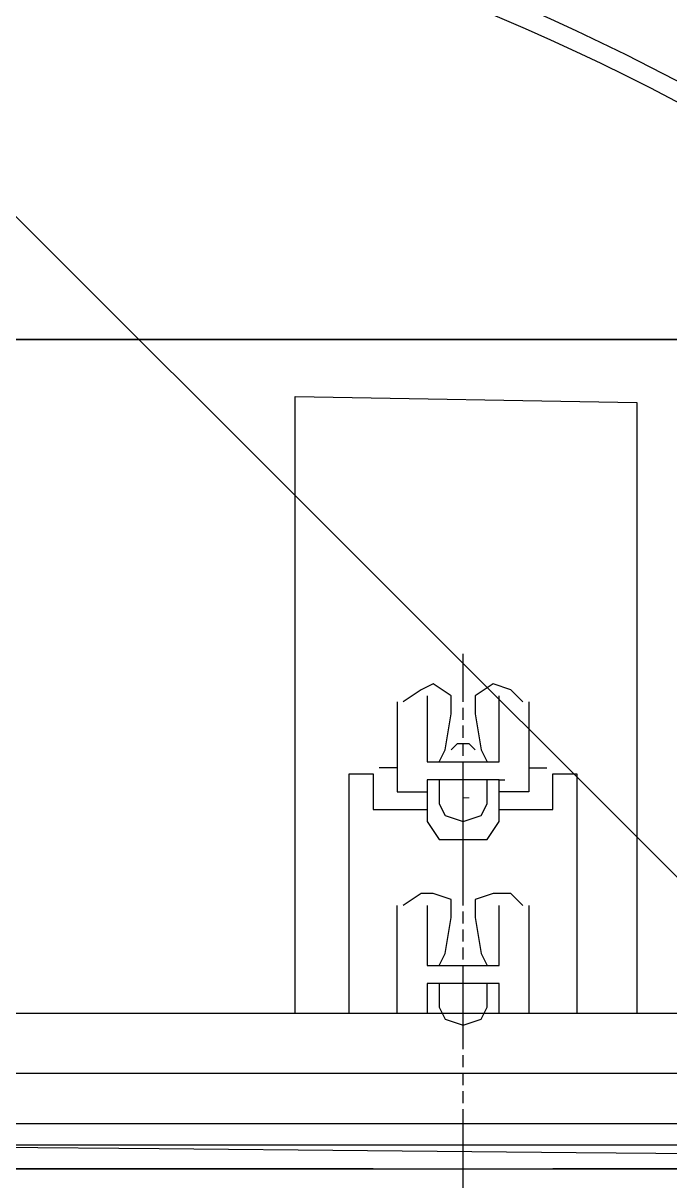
# Model space of a CAD drawing. Header units: millimetres. Extents: x -45 to 90, y -17 to 16.
# Drawn here: x 3.565 to 4.059, y 0.706 to 1.592 of the extents above; entities that cross this region are included whole.
import ezdxf

# ---------------------------------------------------------------- set-up
doc = ezdxf.new("R2010")
doc.units = ezdxf.units.MM
doc.header["$PDMODE"] = 3
doc.layers.add('PDF_Geometry', color=7, linetype='Continuous')

msp = doc.modelspace()

# ---------------------------------------------------------------- linework, layer by layer
at = {"color": 5}
msp.add_line((0, 1.35), (53.43249, 1.35), dxfattribs=at)
at = {"color": 2}
msp.add_line((0, 0.75), (53.43249, 0.75), dxfattribs=at)
at = {"color": 6}
msp.add_lwpolyline([(-0.00207, -1.34988), (23.64002, -1.95), (23.72089, 1.35), (0.00017, 1.35012)], close=True, dxfattribs=at)
at = {"color": 4}
for centre in [(3.24783, 0), (3.24778, -0.01594)]:
    msp.add_circle(centre, 1.75, dxfattribs=at)
at = {"color": 2}
msp.add_arc((-0.82991, -500.05754), 500.80823, 85.2352723, 89.9049106, dxfattribs=at)
at = {"color": 4}
msp.add_point((3.25311, 1.74999), dxfattribs=at)
at = {"layer": 'PDF_Geometry', "lineweight": 25}
for points in [[(3.77273, 0.83431), (3.77273, 1.30647), (4.03402, 1.30189), (4.03402, 0.83431)], [(3.90109, 1.07268), (3.90109, 1.08185), (3.90109, 1.08644), (3.90109, 1.0956), (3.90109, 1.10019), (3.90109, 1.10936)], [(3.88275, 1.02684), (3.88733, 1.03601), (3.89192, 1.06352), (3.89192, 1.07727), (3.87816, 1.08644), (3.869, 1.08185), (3.85524, 1.07268)], [(3.94693, 1.07268), (3.93776, 1.08185), (3.92401, 1.08644), (3.91025, 1.07727), (3.91025, 1.06352), (3.91484, 1.03601), (3.91942, 1.02684)], [(3.85066, 1.07268), (3.85066, 1.02226), (3.83691, 1.02226)], [(3.87358, 1.07727), (3.87358, 1.02684), (3.92859, 1.02684), (3.92859, 1.07727)], [(3.95151, 1.07268), (3.95151, 1.02226), (3.96526, 1.02226)], [(3.90109, 1.05893), (3.90109, 1.0681)], [(3.90109, 1.04518), (3.90109, 1.05454)], [(3.91025, 1.03601), (3.90567, 1.0406), (3.8965, 1.0406), (3.89192, 1.03601)], [(3.90109, 1.03143), (3.90109, 1.0406)], [(3.85066, 1.02226), (3.85066, 1.00392), (3.87358, 1.00392)], [(3.90109, 0.91682), (3.90109, 0.93058), (3.90109, 0.94433), (3.90109, 0.95808), (3.90109, 0.97183), (3.90109, 0.98559), (3.90109, 0.99934), (3.90109, 1.01309), (3.90109, 1.02684)], [(3.95151, 1.02226), (3.95151, 1.00392), (3.92859, 1.00392)], [(3.81399, 0.83431), (3.81399, 1.01767), (3.83232, 1.01767), (3.83232, 0.99017), (3.87358, 0.99017)], [(3.92859, 1.01309), (3.87358, 1.01309), (3.87358, 0.981), (3.88275, 0.96725), (3.91942, 0.96725), (3.92859, 0.981), (3.92859, 1.01309), (3.93317, 1.01309)], [(3.88275, 1.01309), (3.88275, 0.99475), (3.88733, 0.98559), (3.90109, 0.981), (3.91484, 0.98559), (3.91942, 0.99475), (3.91942, 1.01309)], [(3.92859, 0.99017), (3.96985, 0.99017), (3.96985, 1.01767), (3.98818, 1.01767), (3.98818, 0.83431)], [(3.88275, 0.87098), (3.88733, 0.88015), (3.89192, 0.90766), (3.89192, 0.92141), (3.87816, 0.92599), (3.869, 0.92599), (3.85524, 0.91682)], [(3.94693, 0.91682), (3.93776, 0.92599), (3.92401, 0.92599), (3.91025, 0.92141), (3.91025, 0.90766), (3.91484, 0.88015), (3.91942, 0.87098)], [(3.85066, 0.83431), (3.85066, 0.91682)], [(3.87358, 0.91682), (3.87358, 0.87098), (3.92859, 0.87098), (3.92859, 0.91682)], [(3.95151, 0.91682), (3.95151, 0.83431)], [(3.90109, 0.90307), (3.90109, 0.91224)], [(3.90109, 0.88932), (3.90109, 0.89849)], [(3.90109, 0.87557), (3.90109, 0.88473)], [(3.90109, 0.8068), (3.90109, 0.81597), (3.90109, 0.82056), (3.90109, 0.82973), (3.90109, 0.83431), (3.90109, 0.84348), (3.90109, 0.84806), (3.90109, 0.85723), (3.90109, 0.86181), (3.90109, 0.87098)], [(3.92859, 0.83431), (3.92859, 0.85723), (3.87358, 0.85723), (3.87358, 0.83431)], [(3.88275, 0.85723), (3.88275, 0.83889), (3.88733, 0.82973), (3.90109, 0.82533), (3.91484, 0.82973), (3.91942, 0.83889), (3.91942, 0.85723)], [(-0.48133, 0.83431), (14.67377, 0.83431)], [(3.90109, 0.79305), (3.90109, 0.80222)], [(-0.8068, 0.78847), (-0.74721, 0.78847), (16.71828, 0.78847), (16.77788, 0.78847)], [(3.90109, 0.7793), (3.90109, 0.78847)], [(3.90109, 0.76555), (3.90109, 0.77472)], [(3.90109, 0.65094), (3.90109, 0.6647), (3.90109, 0.67845), (3.90109, 0.6922), (3.90109, 0.70595), (3.90109, 0.71971), (3.90109, 0.73346), (3.90109, 0.74721), (3.90109, 0.76096)], [(9.66332, 0.71073), (9.25075, 0.71512), (9.14073, 0.71971), (9.0628, 0.71971), (8.54021, 0.72887), (8.46228, 0.73346), (8.2835, 0.73346), (7.68298, 0.73346), (-0.00458, 0.73346)], [(16.09026, 0.43091), (14.54083, 0.48152), (12.95014, 0.52717), (10.61224, 0.58677), (8.27892, 0.63261), (7.68298, 0.64636), (3.98818, 0.6922), (0.29797, 0.71512), (0.19712, 0.71512), (-0.00458, 0.71512), (0.19712, 0.71512), (7.68298, 0.71512), (8.27892, 0.70595), (10.61682, 0.66011), (12.95014, 0.60052), (14.54083, 0.55468), (16.09026, 0.50425), (16.25529, 0.49967), (16.7137, 0.48152), (16.77329, 0.48152)]]:
    msp.add_lwpolyline(points, dxfattribs=at)
at = {"layer": 'PDF_Geometry', "lineweight": 9}
for points in [[(3.90109, 0.99934), (3.90567, 0.99934)], [(3.90109, 0.71512), (3.90567, 0.71512)]]:
    msp.add_lwpolyline(points, dxfattribs=at)
at = {"layer": 'PDF_Geometry', "lineweight": 25}
for points in [[(3.83232, 0.71512), (3.42434, 0.71512), (2.89716, 0.71512), (2.67254, 0.71512)], [(4.51994, 0.71512), (4.48785, 0.71512), (3.96985, 0.71512)]]:
    msp.add_lwpolyline(points, close=True, dxfattribs=at)

doc.saveas('drawing.dxf')
